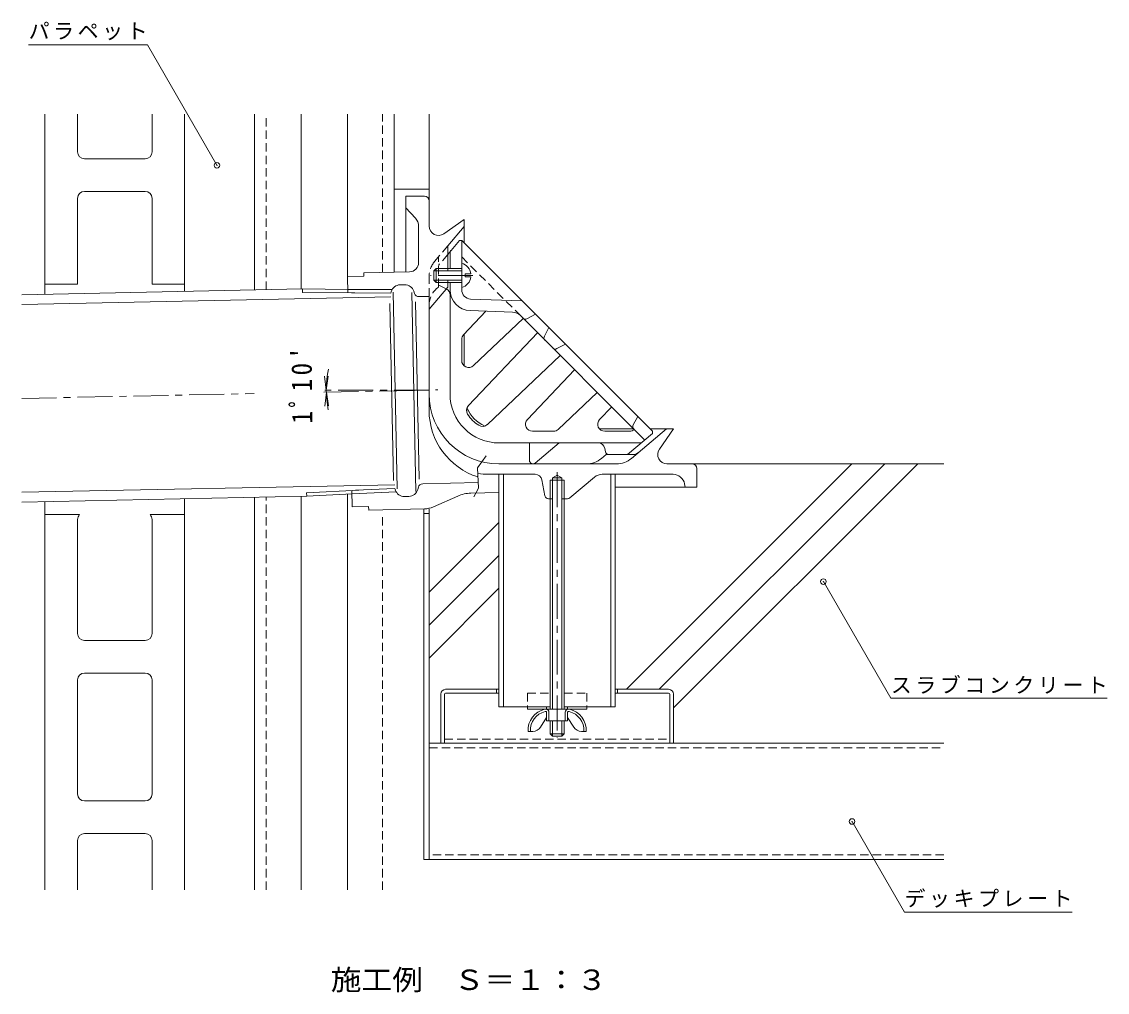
# Model space of a CAD drawing. Units: millimetres, scale not verified. Extents: x -659 to 745, y -582 to 497.
# Drawn here: x 152.8 to 619.2, y 79.6 to 496.7 of the extents above; entities that cross this region are included whole.
import ezdxf
from ezdxf.enums import TextEntityAlignment as Align

# ---------------------------------------------------------------- set-up
doc = ezdxf.new("R2010")
doc.units = ezdxf.units.MM
doc.header["$LTSCALE"] = 3
doc.header["$PDMODE"] = 32
doc.header["$PDSIZE"] = 2.4
doc.linetypes.add('CHAIN1', pattern=[8, 5, -1, 1, -1])
doc.linetypes.add('DASHED1', pattern=[1.8, 1.2, -0.6])
for name, color, linetype, lineweight in [('3-0', 4, 'Continuous', 9), ('3-2', 6, 'Continuous', 9), ('3-3', 4, 'Continuous', 9), ('3-4', 7, 'Continuous', 9), ('3-5', 7, 'Continuous', 9), ('3-6', 6, 'Continuous', 9), ('3-9', 7, 'Continuous', 9), ('3-A', 2, 'Continuous', 9), ('3-B', 3, 'Continuous', 9), ('3-C', 6, 'Continuous', 9), ('3-D', 7, 'Continuous', 9), ('3-F', 7, 'Continuous', 9)]:
    doc.layers.add(name, color=color, linetype=linetype, lineweight=lineweight)
doc.styles.add('ＭＳ ゴシック', font='')
doc.styles.get('ＭＳ ゴシック').set_extended_font_data('MS Gothic')

msp = doc.modelspace()

# ---------------------------------------------------------------- linework, layer by layer
at = {"layer": '3-0'}
for p, q in [((325.844, 421.684), (317.844, 421.684)), ((317.844, 421.684), (317.844, 389.194)), ((322, 412.227), (317.844, 416.684)), ((327.844, 408.865), (327.844, 419.684)), ((334.138, 405.588), (342.844, 411.684)), ((342.844, 401.685), (342.844, 411.684)), ((323.344, 393.226), (323.344, 408.817)), ((335.844, 400.342), (342.844, 408.684)), ((335.844, 389.685), (335.844, 400.342)), ((292.844, 387.185), (299.842, 387.327)), ((292.844, 387.185), (292.987, 380.149)), ((317.356, 383.683), (315.391, 383.643)), ((335.844, 382.684), (327.844, 373.15)), ((335.844, 382.684), (335.844, 385.685)), ((292.957, 381.628), (311.958, 381.555)), ((294.466, 380.144), (311.45, 380.078)), ((311.45, 380.078), (311.605, 380.664)), ((314.158, 295.993), (312.439, 380.414)), ((322.185, 294.751), (320.444, 380.262)), ((321.536, 379.968), (321.261, 380.861)), ((323.488, 378.557), (327.844, 378.646)), ((327.844, 329.684), (327.844, 378.646)), ((312.586, 299.541), (311.036, 375.654)), ((323.576, 300.121), (322.025, 376.315)), ((342.844, 362.374), (342.844, 348.884)), ((401.051, 321.684), (415.772, 321.684)), ((414.755, 309.024), (429.844, 321.684)), ((422.843, 321.684), (432.844, 321.684)), ((426.748, 312.979), (432.844, 321.684)), ((370.967, 315.684), (370.967, 308.151)), ((383.693, 315.684), (373.376, 307.027)), ((403.844, 310.684), (401.865, 309.024)), ((415.642, 310.684), (403.844, 310.684)), ((408.328, 306.684), (357.844, 306.684)), ((440.843, 306.684), (430.024, 306.684)), ((442.844, 304.684), (442.844, 296.684)), ((325.12, 298.08), (348.94, 298.674)), ((353.344, 302.184), (373.361, 302.184)), ((377.611, 292.904), (376.308, 299.746)), ((380.844, 300.684), (384.844, 300.684)), ((384.844, 300.684), (382.844, 301.839)), ((384.844, 299.684), (384.844, 300.684)), ((388.262, 292.035), (398.963, 301.014)), ((402.177, 302.184), (432.671, 302.184)), ((294.716, 295.241), (294.859, 288.205)), ((294.746, 293.762), (313.729, 294.609)), ((313.161, 296.064), (296.194, 295.307)), ((313.161, 296.064), (313.34, 295.484)), ((323.236, 296.591), (322.995, 295.681)), ((345.821, 294.095), (357.844, 294.394)), ((442.844, 296.684), (407.844, 296.684)), ((437.59, 298.079), (437.844, 296.684)), ((319.209, 292.702), (317.244, 292.662)), ((340.12, 292.814), (329.681, 288.191)), ((380.844, 291.684), (379.085, 291.684)), ((387.298, 291.684), (384.844, 291.684)), ((325.835, 287.336), (301.888, 286.848))]:
    msp.add_line(p, q, dxfattribs=at)
at = {"layer": '3-0', "linetype": 'DASHED1'}
for p, q in [((330.183, 393.596), (335.844, 400.342)), ((331.844, 382.684), (331.844, 395.575)), ((327.844, 378.646), (327.844, 387.168))]:
    msp.add_line(p, q, dxfattribs=at)
at = {"layer": '3-0', "linetype": 'CHAIN1'}
for p, q in [((152.844, 334.824), (252.645, 336.856)), ((282.58, 337.466), (331.614, 338.464)), ((327.844, 338.387), (283.1, 338.387)), ((382.844, 303.112), (382.844, 188.994))]:
    msp.add_line(p, q, dxfattribs=at)
at = {"layer": '3-0'}
for points in [[(319.425, 389.226), (299.812, 388.827), (299.842, 387.327)], [(380.844, 299.684), (380.844, 300.684), (382.844, 301.839)], [(294.859, 288.205), (301.858, 288.348), (301.888, 286.848)]]:
    msp.add_lwpolyline(points, dxfattribs=at)
for centre, radius, start, end in [((325.844, 419.684), 2, 0, 90), ((318.344, 408.817), 5, 0, 43.00008), ((331.844, 408.865), 4, 180, 305.00014), ((319.344, 393.226), 4, 271.16647, 0), ((315.473, 379.644), 4, 91.16684, 165.22099), ((317.438, 379.684), 4, 17.11238, 91.16684), ((323.447, 380.557), 2, 197.11249, 271.16684), ((357.844, 336.684), 30, 180, 270), ((357.844, 329.684), 30, 180, 252.5574), ((357.844, 336.684), 15, 203.64609, 246.35396), ((430.024, 310.684), 4, 144.99986, 270), ((372.434, 308.151), 1.466, 180, 309.99997), ((395.437, 316.684), 10, 270, 310.00006), ((408.328, 316.684), 10, 270, 310.00006), ((415.642, 313.684), 3, 270, 310.00003), ((440.843, 304.684), 2, 0, 90), ((353.344, 332.184), 30, 261.28271, 270), ((373.361, 299.184), 3, 10.7843, 90), ((402.177, 297.184), 5, 90, 130.00017), ((432.671, 297.184), 5, 10.30489, 90), ((317.162, 296.661), 4, 197.11205, 271.16684), ((319.128, 296.701), 4, 271.16684, 345.22151), ((325.169, 296.081), 2, 91.42737, 165.22099), ((346.195, 279.099), 15, 91.42712, 113.88934), ((379.085, 293.184), 1.5, 190.78445, 270), ((387.298, 293.184), 1.5, 270, 310.00003), ((325.631, 297.334), 10, 271.1667, 293.88933)]:
    msp.add_arc(centre, radius, start, end, dxfattribs=at)
at = {"layer": '3-0', "linetype": 'DASHED1'}
for centre, start in [((337.844, 387.168), 139.99994), ((337.844, 374.684), 126.86995)]:
    msp.add_arc(centre, 10, start, 180, dxfattribs=at)
at = {"layer": '3-2'}
for p, q in [((335.844, 396.726), (340.844, 402.684)), ((340.844, 402.684), (341.844, 402.684)), ((341.844, 381.534), (341.844, 402.684)), ((341.844, 402.684), (423.843, 320.684)), ((336.844, 397.371), (336.844, 390.685)), ((336.843, 336.685), (336.844, 384.685)), ((367.844, 376.684), (345.69, 377.537)), ((342.667, 362.189), (352.245, 372.281)), ((363.736, 371.839), (345.498, 372.54)), ((346.909, 348.944), (368.255, 369.201)), ((367.079, 370.378), (420.542, 316.914)), ((369.887, 369.082), (373.5, 371.028)), ((373.357, 370.95), (373.467, 371.061)), ((377.362, 361.606), (379.308, 365.22)), ((341.844, 351.12), (341.844, 360.123)), ((374.451, 363.006), (344.744, 331.701)), ((382.765, 356.203), (386.379, 358.149)), ((384.165, 353.292), (352.861, 323.585)), ((370.104, 325.749), (390.361, 347.096)), ((383.348, 321.508), (400.075, 337.382)), ((401.111, 325.749), (406.271, 331.186)), ((415.534, 323.435), (417.479, 327.048)), ((372.28, 320.684), (381.283, 320.684)), ((403.287, 320.684), (413.958, 320.684)), ((413.118, 310.684), (423.843, 319.684)), ((423.843, 320.684), (423.843, 319.684)), ((357.843, 315.684), (419.076, 315.684)), ((403.602, 311.89), (403.326, 313.273))]:
    msp.add_line(p, q, dxfattribs=at)
at = {"layer": '3-2', "linetype": 'DASHED1'}
for p, q in [((335.844, 396.726), (331.844, 391.959)), ((341.844, 395.613), (367.079, 370.378)), ((335.19, 381.906), (331.844, 383.588))]:
    msp.add_line(p, q, dxfattribs=at)
at = {"layer": '3-2', "linetype": 'CHAIN1'}
msp.add_line((346.702, 387.684), (328.507, 387.685), dxfattribs=at)
at = {"layer": '3-2'}
for centre, radius, start, end in [((338.344, 397.371), 1.5, 140.00024, 179.99966), ((333.844, 379.225), 3, 0, 63.32513), ((345.844, 381.534), 9, 179.99989, 267.79736), ((345.844, 381.534), 4, 180, 267.79758), ((363.543, 366.842), 5, 44.99969, 87.79678), ((369.176, 370.402), 1.5, 225.00101, 298.30215), ((344.844, 360.123), 3, 136.50002, 179.99966), ((378.683, 360.895), 1.5, 151.6993, 224.99966), ((382.054, 357.524), 1.5, 224.99899, 298.30003), ((344.844, 351.12), 3, 180.00034, 313.49998), ((357.844, 336.684), 21, 179.99976, 269.9998), ((346.92, 329.636), 3, 136.50002, 212.83174), ((357.844, 336.684), 16, 212.83176, 237.16995), ((350.795, 325.761), 3, 237.16978, 313.49998), ((372.28, 323.684), 3, 136.50002, 269.99966), ((403.287, 323.684), 3, 136.50002, 269.99966), ((416.854, 322.724), 1.5, 151.6993, 224.99966), ((381.283, 323.684), 3, 270.00034, 313.49998), ((413.958, 323.684), 3, 269.9995, 312.49084), ((400.384, 312.684), 3, 11.30984, 90), ((405.073, 312.184), 1.5, 191.31015, 270)]:
    msp.add_arc(centre, radius, start, end, dxfattribs=at)
at = {"layer": '3-3', "linetype": 'DASHED1'}
for p, q in [((370.094, 208.184), (370.094, 202.184)), ((370.094, 208.184), (379.844, 208.184)), ((385.844, 208.184), (395.594, 208.184)), ((395.594, 208.184), (395.594, 202.184))]:
    msp.add_line(p, q, dxfattribs=at)
at = {"layer": '3-3'}
for p, q in [((370.094, 202.184), (370.094, 201.185)), ((370.094, 201.185), (395.594, 201.185)), ((378.344, 202.184), (378.344, 201.185)), ((387.344, 202.184), (387.344, 201.185)), ((395.594, 202.184), (395.594, 201.185))]:
    msp.add_line(p, q, dxfattribs=at)
at = {"layer": '3-4'}
for p, q in [((283.694, 338.387), (282.91, 344.336)), ((283.694, 338.387), (284.477, 344.336)), ((283.703, 337.488), (283.041, 331.525)), ((283.703, 337.488), (284.607, 331.557))]:
    msp.add_line(p, q, dxfattribs=at)
msp.add_arc((327.843, 338.387), 44.15, 168.18814, 191.03984, dxfattribs=at)
at = {"layer": '3-5'}
for p, q in [((206.823, 486.757), (155.823, 486.757)), ((236.713, 434.988), (206.823, 486.757)), ((497.206, 256.076), (526.173, 205.904)), ((526.173, 205.904), (619.173, 205.904)), ((509.543, 152.95), (532.069, 113.934)), ((532.069, 113.934), (604.069, 113.934))]:
    msp.add_line(p, q, dxfattribs=at)
for p in [(236.713, 434.988), (497.206, 256.076), (509.543, 152.95)]:
    msp.add_point(p, dxfattribs=at)
at = {"layer": '3-6'}
for p, q in [((357.844, 202.184), (357.844, 302.184)), ((359.844, 202.184), (359.844, 302.184)), ((405.844, 302.184), (405.844, 202.184)), ((407.844, 302.184), (407.844, 202.184)), ((357.844, 202.184), (379.844, 202.184)), ((385.844, 202.184), (407.844, 202.184))]:
    msp.add_line(p, q, dxfattribs=at)
at = {"layer": '3-9'}
for p, q in [((162.844, 379.587), (162.844, 457.033)), ((176.844, 440.785), (176.844, 457.033)), ((208.844, 440.785), (208.844, 457.033)), ((222.844, 380.808), (222.844, 457.033)), ((252.844, 381.419), (252.844, 457.033)), ((272.844, 381.827), (272.844, 457.033)), ((292.844, 387.185), (292.844, 457.033)), ((312.844, 389.092), (312.844, 457.033)), ((327.844, 419.684), (327.844, 457.033)), ((179.844, 437.785), (205.844, 437.785)), ((327.844, 424.684), (312.844, 424.684)), ((176.844, 383.977), (176.844, 420.785)), ((205.844, 423.785), (179.844, 423.785)), ((208.844, 383.977), (208.844, 420.785)), ((162.844, 383.977), (176.844, 383.977)), ((208.844, 383.977), (222.844, 383.977)), ((509.479, 306.684), (412.579, 209.784)), ((523.621, 306.684), (426.721, 209.784)), ((537.763, 306.684), (432.844, 201.765)), ((440.844, 306.684), (548.979, 306.684)), ((162.844, 123.557), (162.844, 290.468)), ((222.844, 123.557), (222.844, 291.69)), ((252.844, 123.557), (252.844, 292.301)), ((272.844, 123.557), (272.844, 292.708)), ((292.844, 123.557), (292.844, 293.664)), ((162.844, 284.856), (177.673, 284.856)), ((208.014, 284.856), (222.844, 284.856)), ((325.544, 287.33), (325.544, 136.684)), ((325.544, 285.329), (327.844, 285.329)), ((327.844, 287.377), (327.844, 136.684)), ((176.844, 233.785), (176.844, 282.785)), ((208.844, 233.785), (208.844, 282.785)), ((357.844, 281.465), (327.844, 251.465)), ((357.844, 267.323), (327.844, 237.323)), ((357.844, 253.181), (327.844, 223.181)), ((179.844, 230.785), (205.844, 230.785)), ((205.844, 216.785), (179.844, 216.785)), ((176.844, 164.785), (176.844, 213.785)), ((208.844, 164.785), (208.844, 213.785)), ((332.844, 186.684), (327.844, 186.684)), ((432.844, 186.684), (548.979, 186.684)), ((179.844, 161.785), (205.844, 161.785)), ((176.844, 123.557), (176.844, 144.785)), ((205.844, 147.785), (179.844, 147.785)), ((208.844, 123.557), (208.844, 144.785)), ((548.979, 136.684), (325.544, 136.684))]:
    msp.add_line(p, q, dxfattribs=at)
at = {"layer": '3-9', "linetype": 'DASHED1'}
for p, q in [((257.844, 381.521), (257.844, 457.033)), ((307.844, 389.092), (307.844, 457.033)), ((257.844, 123.557), (257.844, 292.403)), ((307.844, 123.557), (307.844, 283.737)), ((327.844, 184.684), (548.979, 184.684)), ((548.979, 138.684), (327.844, 138.684))]:
    msp.add_line(p, q, dxfattribs=at)
at = {"layer": '3-9'}
for centre, start, end in [((179.844, 440.785), 180, 270), ((205.844, 440.785), 270, 0), ((179.844, 420.785), 90, 180), ((205.844, 420.785), 0, 90), ((179.844, 282.785), 136.34706, 180), ((205.844, 282.785), 0, 43.65294), ((179.844, 233.785), 180, 270), ((205.844, 233.785), 270, 0), ((179.844, 213.785), 90, 180), ((205.844, 213.785), 0, 90), ((179.844, 164.785), 180, 270), ((205.844, 164.785), 270, 0), ((179.844, 144.785), 90, 180), ((205.844, 144.785), 0, 90)]:
    msp.add_arc(centre, 3, start, end, dxfattribs=at)
at = {"layer": '3-A'}
for p, q in [((329.844, 389.685), (330.844, 390.684)), ((329.844, 389.685), (329.844, 385.685)), ((341.844, 389.685), (329.844, 389.685)), ((330.844, 390.684), (330.844, 384.685)), ((341.844, 390.684), (330.844, 390.684)), ((343.344, 388.285), (343.344, 387.085)), ((345.81, 388.285), (343.344, 388.285)), ((345.81, 387.085), (343.344, 387.085)), ((329.844, 385.685), (330.844, 384.685)), ((341.844, 385.685), (329.844, 385.685)), ((341.844, 384.685), (330.844, 384.685)), ((379.844, 299.684), (385.844, 299.684)), ((379.844, 299.684), (379.844, 201.185)), ((380.844, 299.684), (380.844, 201.185)), ((384.844, 299.684), (384.844, 201.185)), ((385.844, 299.684), (385.844, 201.185)), ((375.74, 193.552), (378.344, 197.685)), ((378.143, 200.184), (377.658, 200.184)), ((378.344, 196.184), (378.344, 199.984)), ((378.344, 196.184), (387.344, 196.184)), ((379.344, 199.984), (379.344, 196.184)), ((379.844, 196.184), (379.844, 190.684)), ((380.844, 196.184), (380.844, 189.684)), ((384.844, 196.184), (384.844, 189.684)), ((385.844, 196.184), (385.844, 190.684)), ((386.344, 199.984), (386.344, 196.184)), ((387.344, 196.184), (387.344, 199.984)), ((389.948, 193.552), (387.344, 197.685)), ((387.544, 200.184), (388.029, 200.184)), ((372.355, 191.684), (370.344, 191.684)), ((393.332, 191.684), (395.344, 191.684)), ((379.844, 190.684), (385.844, 190.684))]:
    msp.add_line(p, q, dxfattribs=at)
msp.add_lwpolyline([(379.844, 190.684), (380.844, 189.684), (384.844, 189.684), (385.844, 190.684)], dxfattribs=at)
for centre, radius, start, end in [((340.398, 387.685), 5.445, 6.32591, 74.60773), ((340.398, 387.685), 5.445, 285.39227, 353.67409), ((379.58, 192.163), 9.248, 102.71823, 182.96507), ((378.143, 199.984), 1.2, 0, 90), ((387.544, 199.984), 1.2, 90, 180), ((386.108, 192.163), 9.248, 357.03493, 77.28177), ((379.58, 192.163), 8.248, 103.47058, 182.96507), ((378.143, 199.984), 0.2, 0, 90), ((387.544, 199.984), 0.2, 90, 180), ((386.108, 192.163), 8.248, 357.03493, 76.52942), ((372.355, 195.684), 4, 270, 327.78351), ((393.332, 195.684), 4, 212.21649, 270)]:
    msp.add_arc(centre, radius, start, end, dxfattribs=at)
at = {"layer": '3-B'}
for p, q in [((332.844, 207.684), (332.844, 186.684)), ((334.444, 207.684), (334.444, 186.684)), ((334.944, 209.784), (357.844, 209.784)), ((334.944, 208.184), (357.844, 208.184)), ((356.844, 209.784), (356.844, 208.184)), ((407.844, 209.784), (430.744, 209.784)), ((430.744, 208.184), (407.844, 208.184)), ((408.844, 209.784), (408.844, 208.184)), ((431.244, 207.684), (431.244, 186.684)), ((432.844, 207.684), (432.844, 186.684)), ((332.844, 186.684), (432.844, 186.684))]:
    msp.add_line(p, q, dxfattribs=at)
at = {"layer": '3-B', "linetype": 'DASHED1'}
msp.add_line((334.444, 188.284), (431.244, 188.284), dxfattribs=at)
at = {"layer": '3-B'}
for centre, radius, start, end in [((334.944, 207.684), 2.1, 90, 180), ((334.944, 207.684), 0.5, 90, 180), ((430.744, 207.684), 2.1, 0, 90), ((430.744, 207.684), 0.5, 0, 90)]:
    msp.add_arc(centre, radius, start, end, dxfattribs=at)
at = {"layer": '3-C'}
for p, q in [((152.844, 379.383), (273.487, 381.84)), ((152.844, 375.182), (311.447, 378.412)), ((273.487, 381.84), (273.471, 380.361)), ((295.988, 380.117), (273.471, 380.361)), ((292.957, 381.628), (273.486, 381.84)), ((152.844, 294.465), (313.091, 297.728)), ((297.713, 295.396), (275.225, 294.234)), ((275.301, 292.758), (275.225, 294.234)), ((152.844, 290.265), (275.301, 292.758)), ((294.746, 293.762), (275.3, 292.758))]:
    msp.add_line(p, q, dxfattribs=at)
at = {"layer": '3-D'}
msp.add_lwpolyline([(352.29, 310.19), (348.706, 304.978), (349.032, 296.182), (347.077, 292.49)], dxfattribs=at)

# ---------------------------------------------------------------- texts
at = {"layer": '3-4', "color": 2, "insert": (277.825, 324.036), "char_height": 8.798, "attachment_point": 7, "rotation": 90.583, "style": 'ＭＳ ゴシック'}
msp.add_mtext("\\T1.28;\\W0.9;1ﾟ10'", dxfattribs=at)
at = {"layer": '3-5', "char_height": 6.598, "attachment_point": 7, "style": 'ＭＳ ゴシック'}
for s, insert in [('\\T1.17;パラペット', (155.823, 488.757)), ('\\T1.17;スラブコンクリート', (526.173, 207.904)), ('\\T1.17;デッキプレート', (532.069, 115.934))]:
    msp.add_mtext(s, dxfattribs=dict(at, insert=insert))
at = {"layer": '3-F', "color": 2, "style": 'ＭＳ ゴシック', "width": 1.1}
msp.add_text('施工例\u3000Ｓ＝１：３', height=8.798, dxfattribs=at).set_placement((285.61, 77.899), align=Align.BOTTOM_LEFT)

doc.saveas('drawing.dxf')
